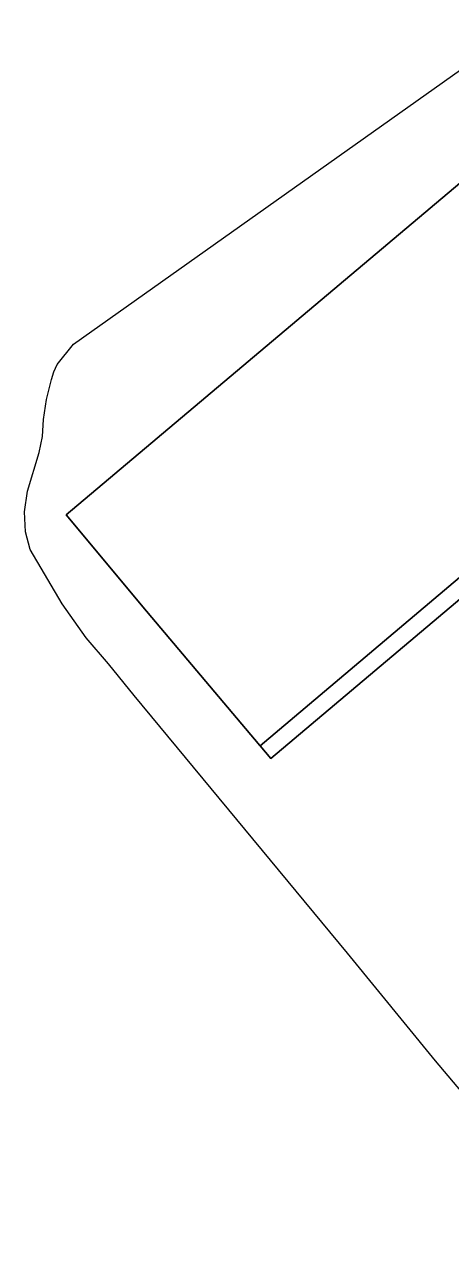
# Model space of a CAD drawing. Header units: millimetres. Extents: x 1888 to 2040, y 1705 to 1894.
# Drawn here: x 1930.4303 to 1930.4954, y 1831.5074 to 1831.6941 of the extents above; entities that cross this region are included whole.
import ezdxf

# ---------------------------------------------------------------- set-up
doc = ezdxf.new("R2010")
doc.units = ezdxf.units.MM

msp = doc.modelspace()

# ---------------------------------------------------------------- linework, layer by layer
for p, q in [((1930.43779, 1831.64549), (1930.50647, 1831.69412)), ((1930.43779, 1831.64549), (1930.50647, 1831.69412)), ((1930.51735, 1831.68738), (1930.43669, 1831.61947)), ((1930.43669, 1831.61947), (1930.51735, 1831.68738)), ((1930.43531, 1831.64239), (1930.43779, 1831.64549)), ((1930.43531, 1831.64239), (1930.43779, 1831.64549)), ((1930.43481, 1831.64124), (1930.43531, 1831.64239)), ((1930.43481, 1831.64124), (1930.43531, 1831.64239)), ((1930.43444, 1831.64009), (1930.43481, 1831.64124)), ((1930.43444, 1831.64009), (1930.43481, 1831.64124)), ((1930.4337, 1831.63704), (1930.43444, 1831.64009)), ((1930.4337, 1831.63704), (1930.43444, 1831.64009)), ((1930.43326, 1831.63398), (1930.4337, 1831.63704)), ((1930.43326, 1831.63398), (1930.4337, 1831.63704)), ((1930.43309, 1831.63139), (1930.43326, 1831.63398)), ((1930.43309, 1831.63139), (1930.43326, 1831.63398)), ((1930.4326, 1831.62897), (1930.43309, 1831.63139)), ((1930.4326, 1831.62897), (1930.43309, 1831.63139)), ((1930.4308, 1831.62311), (1930.4326, 1831.62897)), ((1930.4308, 1831.62311), (1930.4326, 1831.62897)), ((1930.46626, 1831.58433), (1930.51735, 1831.62746)), ((1930.51735, 1831.62746), (1930.46626, 1831.58433)), ((1930.46791, 1831.58238), (1930.51735, 1831.62406)), ((1930.51735, 1831.62406), (1930.46791, 1831.58238)), ((1930.43034, 1831.61994), (1930.4308, 1831.62311)), ((1930.43034, 1831.61994), (1930.4308, 1831.62311)), ((1930.43051, 1831.61688), (1930.43034, 1831.61994)), ((1930.43051, 1831.61688), (1930.43034, 1831.61994)), ((1930.43669, 1831.61947), (1930.44894, 1831.6048)), ((1930.44894, 1831.6048), (1930.43669, 1831.61947)), ((1930.43119, 1831.61422), (1930.43051, 1831.61688)), ((1930.43119, 1831.61422), (1930.43051, 1831.61688)), ((1930.43607, 1831.60593), (1930.43119, 1831.61422)), ((1930.43607, 1831.60593), (1930.43119, 1831.61422)), ((1930.43973, 1831.60074), (1930.43607, 1831.60593)), ((1930.43973, 1831.60074), (1930.43607, 1831.60593)), ((1930.44894, 1831.6048), (1930.46623, 1831.58437)), ((1930.46623, 1831.58437), (1930.44894, 1831.6048)), ((1930.44312, 1831.59679), (1930.43973, 1831.60074)), ((1930.44312, 1831.59679), (1930.43973, 1831.60074)), ((1930.44705, 1831.59198), (1930.44312, 1831.59679)), ((1930.44705, 1831.59198), (1930.44312, 1831.59679)), ((1930.47958, 1831.55275), (1930.44705, 1831.59198)), ((1930.47958, 1831.55275), (1930.44705, 1831.59198)), ((1930.46623, 1831.58437), (1930.46626, 1831.58433)), ((1930.46626, 1831.58433), (1930.46623, 1831.58437)), ((1930.46626, 1831.58433), (1930.46791, 1831.58238)), ((1930.46791, 1831.58238), (1930.46626, 1831.58433)), ((1930.493, 1831.53639), (1930.47958, 1831.55275)), ((1930.493, 1831.53639), (1930.47958, 1831.55275)), ((1930.51735, 1831.50735), (1930.493, 1831.53639)), ((1930.51735, 1831.50735), (1930.493, 1831.53639))]:
    msp.add_line(p, q)

doc.saveas('drawing.dxf')
